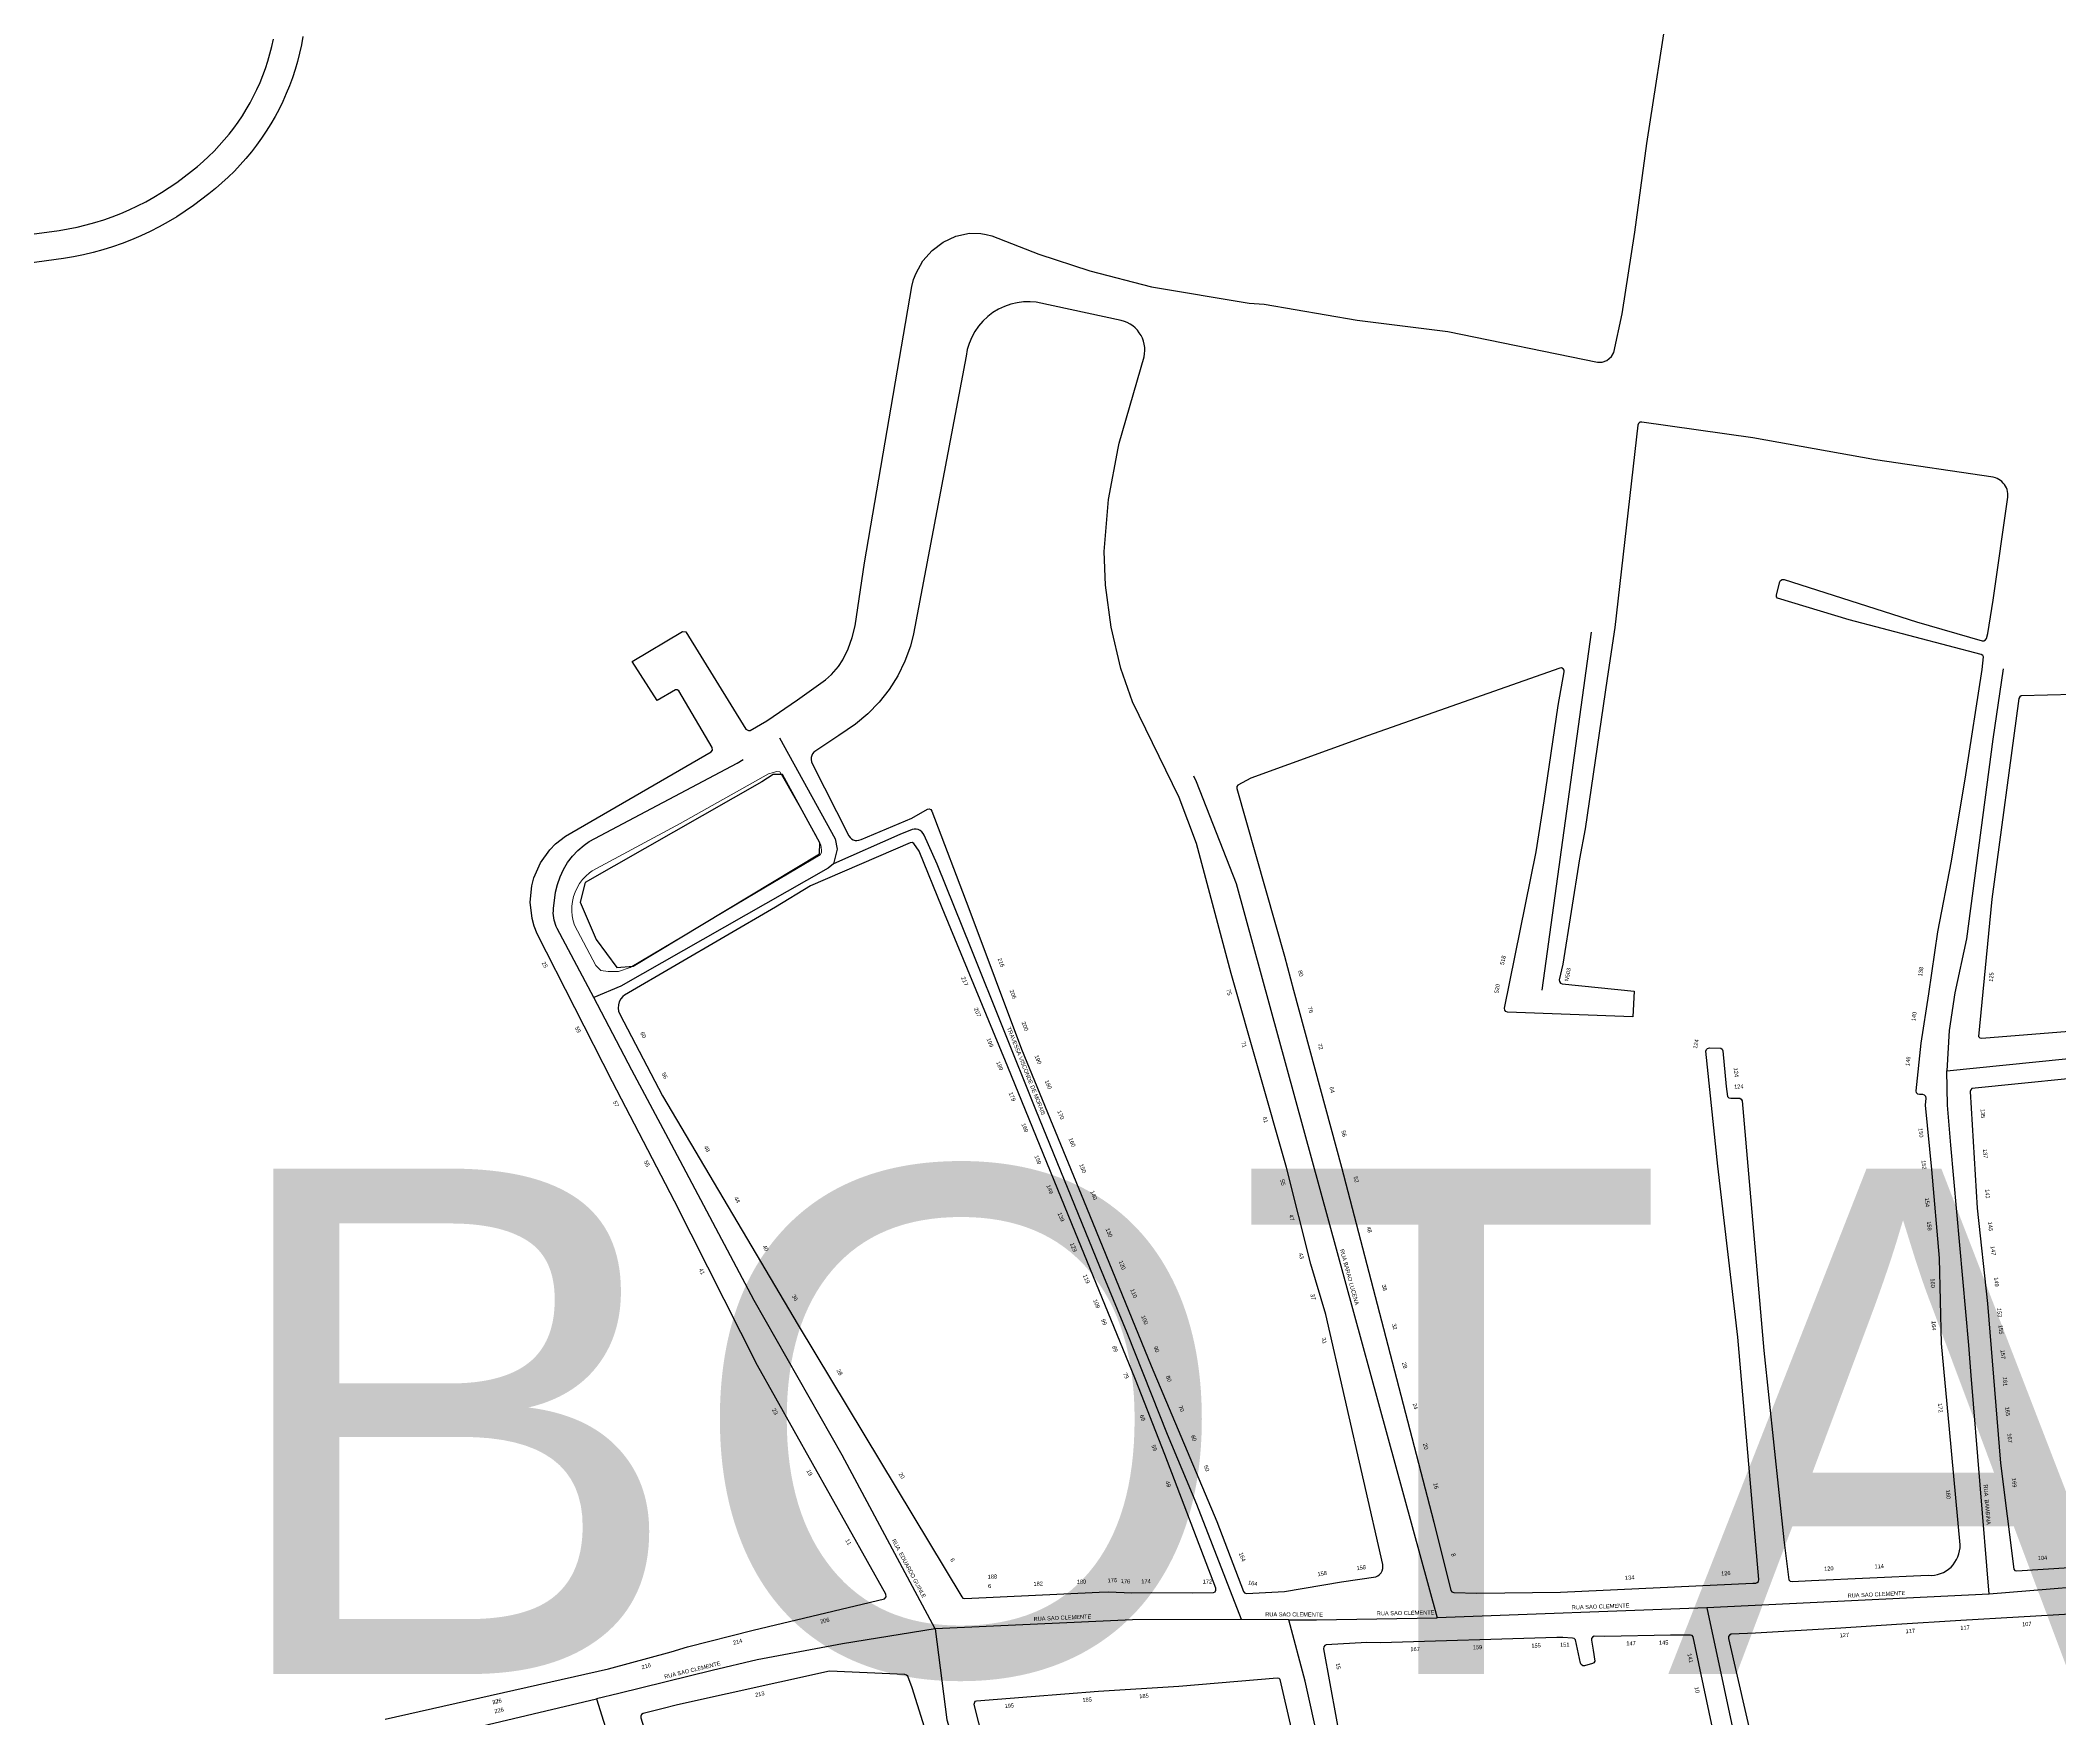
# Model space of a CAD drawing. Header units: millimetres. Extents: x 617751 to 636088, y 68402 to 77988.
# Drawn here: x 629053 to 629652, y 73713 to 74211 of the extents above; entities that cross this region are included whole.
import ezdxf

# ---------------------------------------------------------------- set-up
doc = ezdxf.new("R2010")
doc.units = ezdxf.units.MM
doc.header["$LTSCALE"] = 3
doc.header["$MEASUREMENT"] = 0
for name, color, linetype in [('ALINHAMENTO PREDIAL', 120, 'Continuous'), ('BAIRRO', 30, 'Continuous'), ('NOME LOGRADOURO', 252, 'Continuous'), ('NUMERAÇÃO', 7, 'Continuous'), ('OBRA DE ARTE', 190, 'Continuous')]:
    doc.layers.add(name, color=color, linetype=linetype)
doc.styles.get("Standard").update_dxf_attribs({"font": 'arial.ttf'})

msp = doc.modelspace()

# ---------------------------------------------------------------- linework, layer by layer
at = {"layer": 'ALINHAMENTO PREDIAL'}
for points in [[(629155.37, 73712.53), (629221.64, 73727.53), (629240.32, 73732.52), (629245.14, 73734.01), (629264.62, 73739.01), (629303.56, 73748.24), (629304.09, 73748.86), (629304, 73749.64), (629265.86, 73817.47), (629241.31, 73866.29), (629222.9, 73901.73), (629200.54, 73945.6), (629199.65, 73947.86), (629199.01, 73950.2), (629198.46, 73955.02), (629198.93, 73959.85), (629199.54, 73962.2), (629201.48, 73966.65), (629204.3, 73970.59), (629206, 73972.32), (629208.9, 73974.58), (629252.19, 73999.63), (629252.56, 74000.13), (629252.47, 74000.95), (629242.58, 74017.73), (629242.04, 74018.03), (629241.52, 74018), (629236.13, 74014.89), (629228.66, 74026.44), (629243.68, 74035.35), (629244.59, 74035.26), (629262.44, 74006.38), (629263.22, 74005.91), (629263.73, 74006), (629268.7, 74008.82), (629277.73, 74015.03), (629286.06, 74020.98), (629287.83, 74022.58), (629289.92, 74024.97), (629291.27, 74026.92), (629292.79, 74030.17), (629293.99, 74033.54), (629294.84, 74037.02), (629297.66, 74055.68), (629311.72, 74137.76), (629312.23, 74139.77), (629312.95, 74141.71), (629314.97, 74145.32), (629317.7, 74148.43), (629321.02, 74150.9), (629324.78, 74152.63), (629328.8, 74153.5), (629332.15, 74153.47), (629333.8, 74153.19), (629335.42, 74152.74), (629349.38, 74147.31), (629364.56, 74142.34), (629382.85, 74137.6), (629411.82, 74132.75), (629416.3, 74132.48), (629443.86, 74127.69), (629470.79, 74124.38), (629515.14, 74115.26), (629516.56, 74115.28), (629517.9, 74115.73), (629519.34, 74116.93), (629520.03, 74118.17), (629522.48, 74129.64), (629526.27, 74153.86), (629529.86, 74180.14), (629536.39, 74223.01)], [(629155.37, 73712.53), (629221.64, 73727.53), (629240.32, 73732.52), (629245.14, 73734.01), (629264.62, 73739.01), (629303.56, 73748.24), (629304.09, 73748.86), (629304, 73749.64), (629265.86, 73817.47), (629241.31, 73866.29), (629222.9, 73901.73), (629200.54, 73945.6), (629199.65, 73947.86), (629199.01, 73950.2), (629198.46, 73955.02), (629198.93, 73959.85), (629199.54, 73962.2), (629201.48, 73966.65), (629204.3, 73970.59), (629206, 73972.32), (629208.9, 73974.58), (629252.19, 73999.63), (629252.56, 74000.13), (629252.47, 74000.95), (629242.58, 74017.73), (629242.04, 74018.03), (629241.52, 74018), (629236.13, 74014.89), (629228.66, 74026.44), (629243.68, 74035.35), (629244.59, 74035.26), (629262.44, 74006.38), (629263.22, 74005.91), (629263.73, 74006), (629268.7, 74008.82), (629277.73, 74015.03), (629286.06, 74020.98), (629287.83, 74022.58), (629289.92, 74024.97), (629291.27, 74026.92), (629292.79, 74030.17), (629293.99, 74033.54), (629294.84, 74037.02), (629297.66, 74055.68), (629311.72, 74137.76), (629312.23, 74139.77), (629312.95, 74141.71), (629314.97, 74145.32), (629317.7, 74148.43), (629321.02, 74150.9), (629324.78, 74152.63), (629328.8, 74153.5), (629332.15, 74153.47), (629333.8, 74153.19), (629335.42, 74152.74), (629349.38, 74147.31), (629364.56, 74142.34), (629382.85, 74137.6), (629411.82, 74132.75), (629416.3, 74132.48), (629443.86, 74127.69), (629470.79, 74124.38), (629515.14, 74115.26), (629516.56, 74115.28), (629517.9, 74115.73), (629519.34, 74116.93), (629520.03, 74118.17), (629522.48, 74129.64), (629526.27, 74153.86), (629529.86, 74180.14), (629536.39, 74223.01)], [(629042.42, 74152.12), (629058.67, 74154.34), (629061.35, 74154.8), (629064.01, 74155.34), (629066.66, 74155.98), (629069.28, 74156.71), (629071.88, 74157.52), (629074.44, 74158.42), (629076.98, 74159.41), (629079.48, 74160.48), (629081.94, 74161.63), (629084.36, 74162.87), (629086.74, 74164.19), (629089.08, 74165.59), (629091.36, 74167.07), (629093.59, 74168.62), (629097.92, 74171.96), (629099.68, 74173.36), (629101.38, 74174.82), (629103.03, 74176.34), (629104.63, 74177.91), (629106.18, 74179.53), (629107.66, 74181.21), (629109.1, 74182.93), (629110.47, 74184.71), (629111.78, 74186.52), (629113.03, 74188.39), (629114.21, 74190.29), (629115.33, 74192.23), (629116.38, 74194.21), (629117.36, 74196.23), (629118.28, 74198.27), (629119.12, 74200.35), (629119.89, 74202.46), (629120.6, 74204.58), (629121.22, 74206.74), (629121.78, 74208.91), (629122.26, 74211.1)], [(629042.42, 74152.12), (629058.67, 74154.34), (629061.35, 74154.8), (629064.01, 74155.34), (629066.66, 74155.98), (629069.28, 74156.71), (629071.88, 74157.52), (629074.44, 74158.42), (629076.98, 74159.41), (629079.48, 74160.48), (629081.94, 74161.63), (629084.36, 74162.87), (629086.74, 74164.19), (629089.08, 74165.59), (629091.36, 74167.07), (629093.59, 74168.62), (629097.92, 74171.96), (629099.68, 74173.36), (629101.38, 74174.82), (629103.03, 74176.34), (629104.63, 74177.91), (629106.18, 74179.53), (629107.66, 74181.21), (629109.1, 74182.93), (629110.47, 74184.71), (629111.78, 74186.52), (629113.03, 74188.39), (629114.21, 74190.29), (629115.33, 74192.23), (629116.38, 74194.21), (629117.36, 74196.23), (629118.28, 74198.27), (629119.12, 74200.35), (629119.89, 74202.46), (629120.6, 74204.58), (629121.22, 74206.74), (629121.78, 74208.91), (629122.26, 74211.1)], [(629042.42, 74152.12), (629058.67, 74154.34), (629061.35, 74154.8), (629064.01, 74155.34), (629066.66, 74155.98), (629069.28, 74156.71), (629071.88, 74157.52), (629074.44, 74158.42), (629076.98, 74159.41), (629079.48, 74160.48), (629081.94, 74161.63), (629084.36, 74162.87), (629086.74, 74164.19), (629089.08, 74165.59), (629091.36, 74167.07), (629093.59, 74168.62), (629097.92, 74171.96), (629099.68, 74173.36), (629101.38, 74174.82), (629103.03, 74176.34), (629104.63, 74177.91), (629106.18, 74179.53), (629107.66, 74181.21), (629109.1, 74182.93), (629110.47, 74184.71), (629111.78, 74186.52), (629113.03, 74188.39), (629114.21, 74190.29), (629115.33, 74192.23), (629116.38, 74194.21), (629117.36, 74196.23), (629118.28, 74198.27), (629119.12, 74200.35), (629119.89, 74202.46), (629120.6, 74204.58), (629121.22, 74206.74), (629121.78, 74208.91), (629122.26, 74211.1)], [(629042.42, 74152.12), (629058.67, 74154.34), (629061.35, 74154.8), (629064.01, 74155.34), (629066.66, 74155.98), (629069.28, 74156.71), (629071.88, 74157.52), (629074.44, 74158.42), (629076.98, 74159.41), (629079.48, 74160.48), (629081.94, 74161.63), (629084.36, 74162.87), (629086.74, 74164.19), (629089.08, 74165.59), (629091.36, 74167.07), (629093.59, 74168.62), (629097.92, 74171.96), (629099.68, 74173.36), (629101.38, 74174.82), (629103.03, 74176.34), (629104.63, 74177.91), (629106.18, 74179.53), (629107.66, 74181.21), (629109.1, 74182.93), (629110.47, 74184.71), (629111.78, 74186.52), (629113.03, 74188.39), (629114.21, 74190.29), (629115.33, 74192.23), (629116.38, 74194.21), (629117.36, 74196.23), (629118.28, 74198.27), (629119.12, 74200.35), (629119.89, 74202.46), (629120.6, 74204.58), (629121.22, 74206.74), (629121.78, 74208.91), (629122.26, 74211.1)], [(629042.42, 74152.12), (629058.67, 74154.34), (629061.35, 74154.8), (629064.01, 74155.34), (629066.66, 74155.98), (629069.28, 74156.71), (629071.88, 74157.52), (629074.44, 74158.42), (629076.98, 74159.41), (629079.48, 74160.48), (629081.94, 74161.63), (629084.36, 74162.87), (629086.74, 74164.19), (629089.08, 74165.59), (629091.36, 74167.07), (629093.59, 74168.62), (629097.92, 74171.96), (629099.68, 74173.36), (629101.38, 74174.82), (629103.03, 74176.34), (629104.63, 74177.91), (629106.18, 74179.53), (629107.66, 74181.21), (629109.1, 74182.93), (629110.47, 74184.71), (629111.78, 74186.52), (629113.03, 74188.39), (629114.21, 74190.29), (629115.33, 74192.23), (629116.38, 74194.21), (629117.36, 74196.23), (629118.28, 74198.27), (629119.12, 74200.35), (629119.89, 74202.46), (629120.6, 74204.58), (629121.22, 74206.74), (629121.78, 74208.91), (629122.26, 74211.1)], [(629042.42, 74152.12), (629058.67, 74154.34), (629061.35, 74154.8), (629064.01, 74155.34), (629066.66, 74155.98), (629069.28, 74156.71), (629071.88, 74157.52), (629074.44, 74158.42), (629076.98, 74159.41), (629079.48, 74160.48), (629081.94, 74161.63), (629084.36, 74162.87), (629086.74, 74164.19), (629089.08, 74165.59), (629091.36, 74167.07), (629093.59, 74168.62), (629097.92, 74171.96), (629099.68, 74173.36), (629101.38, 74174.82), (629103.03, 74176.34), (629104.63, 74177.91), (629106.18, 74179.53), (629107.66, 74181.21), (629109.1, 74182.93), (629110.47, 74184.71), (629111.78, 74186.52), (629113.03, 74188.39), (629114.21, 74190.29), (629115.33, 74192.23), (629116.38, 74194.21), (629117.36, 74196.23), (629118.28, 74198.27), (629119.12, 74200.35), (629119.89, 74202.46), (629120.6, 74204.58), (629121.22, 74206.74), (629121.78, 74208.91), (629122.26, 74211.1)], [(629042.42, 74152.12), (629058.67, 74154.34), (629061.35, 74154.8), (629064.01, 74155.34), (629066.66, 74155.98), (629069.28, 74156.71), (629071.88, 74157.52), (629074.44, 74158.42), (629076.98, 74159.41), (629079.48, 74160.48), (629081.94, 74161.63), (629084.36, 74162.87), (629086.74, 74164.19), (629089.08, 74165.59), (629091.36, 74167.07), (629093.59, 74168.62), (629097.92, 74171.96), (629099.68, 74173.36), (629101.38, 74174.82), (629103.03, 74176.34), (629104.63, 74177.91), (629106.18, 74179.53), (629107.66, 74181.21), (629109.1, 74182.93), (629110.47, 74184.71), (629111.78, 74186.52), (629113.03, 74188.39), (629114.21, 74190.29), (629115.33, 74192.23), (629116.38, 74194.21), (629117.36, 74196.23), (629118.28, 74198.27), (629119.12, 74200.35), (629119.89, 74202.46), (629120.6, 74204.58), (629121.22, 74206.74), (629121.78, 74208.91), (629122.26, 74211.1)], [(629042.42, 74152.12), (629058.67, 74154.34), (629061.35, 74154.8), (629064.01, 74155.34), (629066.66, 74155.98), (629069.28, 74156.71), (629071.88, 74157.52), (629074.44, 74158.42), (629076.98, 74159.41), (629079.48, 74160.48), (629081.94, 74161.63), (629084.36, 74162.87), (629086.74, 74164.19), (629089.08, 74165.59), (629091.36, 74167.07), (629093.59, 74168.62), (629097.92, 74171.96), (629099.68, 74173.36), (629101.38, 74174.82), (629103.03, 74176.34), (629104.63, 74177.91), (629106.18, 74179.53), (629107.66, 74181.21), (629109.1, 74182.93), (629110.47, 74184.71), (629111.78, 74186.52), (629113.03, 74188.39), (629114.21, 74190.29), (629115.33, 74192.23), (629116.38, 74194.21), (629117.36, 74196.23), (629118.28, 74198.27), (629119.12, 74200.35), (629119.89, 74202.46), (629120.6, 74204.58), (629121.22, 74206.74), (629121.78, 74208.91), (629122.26, 74211.1)], [(629131.01, 74211.92), (629130.55, 74209.43), (629130.01, 74206.96), (629129.38, 74204.51), (629128.68, 74202.08), (629127.89, 74199.67), (629127.01, 74197.3), (629126.06, 74194.96), (629125.03, 74192.65), (629123.92, 74190.37), (629122.73, 74188.14), (629121.47, 74185.95), (629120.13, 74183.8), (629118.73, 74181.69), (629117.25, 74179.64), (629115.7, 74177.64), (629114.08, 74175.69), (629112.4, 74173.8), (629110.66, 74171.97), (629108.85, 74170.2), (629106.99, 74168.49), (629105.07, 74166.84), (629103.09, 74165.26), (629098.54, 74161.76), (629096.08, 74160.04), (629093.55, 74158.41), (629090.97, 74156.86), (629088.34, 74155.41), (629085.67, 74154.04), (629082.95, 74152.76), (629080.18, 74151.57), (629077.38, 74150.48), (629074.54, 74149.49), (629071.67, 74148.59), (629068.78, 74147.79), (629065.85, 74147.08), (629062.91, 74146.48), (629059.94, 74145.98), (629043.43, 74143.72)], [(629131.01, 74211.92), (629130.55, 74209.43), (629130.01, 74206.96), (629129.38, 74204.51), (629128.68, 74202.08), (629127.89, 74199.67), (629127.01, 74197.3), (629126.06, 74194.96), (629125.03, 74192.65), (629123.92, 74190.37), (629122.73, 74188.14), (629121.47, 74185.95), (629120.13, 74183.8), (629118.73, 74181.69), (629117.25, 74179.64), (629115.7, 74177.64), (629114.08, 74175.69), (629112.4, 74173.8), (629110.66, 74171.97), (629108.85, 74170.2), (629106.99, 74168.49), (629105.07, 74166.84), (629103.09, 74165.26), (629098.54, 74161.76), (629096.08, 74160.04), (629093.55, 74158.41), (629090.97, 74156.86), (629088.34, 74155.41), (629085.67, 74154.04), (629082.95, 74152.76), (629080.18, 74151.57), (629077.38, 74150.48), (629074.54, 74149.49), (629071.67, 74148.59), (629068.78, 74147.79), (629065.85, 74147.08), (629062.91, 74146.48), (629059.94, 74145.98), (629043.43, 74143.72)], [(629282.11, 73996.13), (629293.02, 73974.67), (629293.36, 73974.2), (629293.79, 73973.82), (629294.3, 73973.53), (629294.85, 73973.36), (629295.42, 73973.3), (629295.99, 73973.37), (629296.69, 73973.62), (629311.67, 73979.98), (629316.31, 73982.59), (629316.82, 73982.67), (629317.3, 73982.48), (629317.64, 73982.03), (629328.62, 73953.17), (629344.27, 73911.41), (629363.57, 73864.43), (629382.69, 73817.44), (629402.21, 73771.18), (629410.11, 73750.4), (629410.45, 73750.02), (629410.99, 73749.85), (629422.29, 73750.45), (629439.2, 73753.34), (629449.36, 73754.79), (629449.97, 73755.08), (629450.5, 73755.5), (629450.94, 73756.01), (629451.26, 73756.61), (629451.44, 73757.26), (629451.49, 73757.93), (629451.43, 73758.47), (629434.53, 73832.65), (629430.13, 73847.57), (629422.89, 73876.28), (629406.47, 73933.84), (629396.21, 73972.38), (629390.99, 73986.09), (629377.16, 74014.44), (629373.75, 74024.36), (629370.81, 74036.62), (629369.17, 74049.12), (629368.81, 74059.07), (629370.06, 74074.54), (629372.92, 74089.79), (629373.26, 74091.18), (629380.63, 74116.84), (629380.79, 74117.76), (629380.85, 74118.7), (629380.82, 74119.65), (629380.68, 74120.58), (629380.45, 74121.49), (629380.12, 74122.37), (629379.71, 74123.22), (629379.21, 74124.01), (629378.62, 74124.75), (629377.97, 74125.43), (629377.25, 74126.03), (629376.46, 74126.56), (629375.63, 74126.99), (629374.76, 74127.34), (629373.85, 74127.6), (629348.56, 74133.05), (629346.82, 74133.18), (629344.87, 74133.14), (629342.94, 74132.89), (629341.04, 74132.45), (629339.2, 74131.8), (629337.43, 74130.97), (629335.76, 74129.96), (629334.21, 74128.78), (629332.79, 74127.44), (629331.52, 74125.96), (629330.41, 74124.36), (629329.47, 74122.65), (629328.71, 74120.85), (629328.15, 74118.98), (629327.79, 74117.06), (629312.23, 74034.65), (629311.28, 74031.02), (629309.63, 74026.51), (629307.52, 74022.2), (629304.97, 74018.13), (629302, 74014.34), (629298.66, 74010.89), (629294.98, 74007.81), (629290.06, 74004.51), (629282.66, 73999.52), (629282.27, 73999.04), (629281.99, 73998.5), (629281.83, 73997.91), (629281.8, 73997.3), (629281.89, 73996.7), (629282.11, 73996.13)], [(629611.25, 73913.14), (629613.52, 73927.82), (629616.19, 73946.23), (629620.23, 73967.13), (629624.45, 73992.76), (629629.33, 74024.06), (629629.75, 74027.81), (629629.48, 74028.25), (629629.04, 74028.5), (629589.83, 74038.81), (629568.57, 74045.24), (629568.27, 74045.67), (629568.25, 74046.26), (629569.26, 74050.06), (629569.52, 74050.5), (629569.97, 74050.76), (629570.53, 74050.75), (629609.79, 74038.24), (629629.33, 74032.58), (629629.85, 74032.57), (629630.3, 74032.82), (629630.57, 74033.26), (629631, 74034.76), (629632.54, 74044.66), (629636.95, 74075.19), (629636.98, 74075.76), (629636.95, 74076.33), (629636.87, 74076.89), (629636.72, 74077.44), (629636.52, 74077.97), (629636.26, 74078.48), (629635.96, 74078.96), (629635.6, 74079.4), (629635.2, 74079.81), (629634.76, 74080.17), (629634.28, 74080.48), (629633.77, 74080.74), (629633.24, 74080.95), (629632.61, 74081.11), (629597.63, 74086.32), (629561.25, 74092.82), (629528.28, 74097.48), (629527.76, 74097.41), (629527.35, 74097.1), (629527.14, 74096.6), (629520.28, 74036.53), (629518.08, 74021.41), (629511.47, 73976.79), (629509.82, 73967.9), (629504.84, 73936.6), (629503.81, 73931.93), (629503.89, 73931.42), (629504.21, 73931.01), (629504.7, 73930.82), (629526.04, 73928.55), (629525.64, 73920.94), (629488.44, 73922.34), (629487.97, 73922.55), (629487.67, 73922.97), (629487.62, 73923.52), (629496.98, 73969.91), (629499.38, 73985.13), (629503.5, 74013.4), (629505.3, 74023.37), (629505.25, 74023.88), (629504.96, 74024.3), (629504.49, 74024.53), (629503.98, 74024.49), (629446.92, 74004.36), (629412.27, 73991.78), (629408.4, 73989.76), (629408.14, 73989.31), (629408.15, 73988.78), (629422.3, 73939), (629424.98, 73928.85), (629439.16, 73876.37), (629452.96, 73823.5), (629466.57, 73771.02), (629471.63, 73750.69), (629471.97, 73750.3), (629472.51, 73750.12), (629479.41, 73749.98), (629504.19, 73750.27), (629561.23, 73752.88), (629562.11, 73752.92), (629562.6, 73753.07), (629562.95, 73753.45), (629563.06, 73754), (629556.83, 73825.95), (629550.89, 73876.7), (629547.36, 73910.75), (629547.49, 73911.25), (629547.86, 73911.62), (629548.36, 73911.75), (629551.73, 73911.66), (629552.13, 73911.34), (629552.32, 73910.85), (629553.38, 73900.26), (629553.79, 73897.35), (629554.16, 73896.98), (629554.7, 73896.85), (629557.43, 73896.89), (629557.85, 73896.58), (629558.06, 73896.04), (629564.5, 73821.92), (629570.44, 73765.8), (629571.99, 73753.88), (629572.36, 73753.52), (629572.9, 73753.4), (629578.66, 73753.68), (629613.33, 73755.25), (629614.25, 73755.23), (629615.17, 73755.31), (629616.08, 73755.49), (629616.96, 73755.76), (629617.81, 73756.12), (629618.62, 73756.57), (629619.38, 73757.1), (629620.08, 73757.71), (629620.71, 73758.38), (629621.26, 73759.12), (629621.74, 73759.91), (629622.13, 73760.75), (629622.43, 73761.63), (629622.64, 73762.53), (629622.75, 73763.44), (629622.77, 73764.25), (629619.67, 73798.63), (629617.28, 73824.08), (629616.64, 73849.41), (629614.34, 73875.69), (629612.53, 73894.73), (629612.66, 73896.87), (629612.56, 73897.38), (629612.22, 73897.76), (629611.67, 73897.93), (629610.74, 73897.93), (629610.24, 73898.06), (629609.87, 73898.43), (629609.74, 73899), (629611.25, 73913.14)], [(629628.25, 73915.15), (629628.62, 73914.78), (629629.2, 73914.65), (629682.39, 73918.87), (629735.55, 73922.82), (629785.23, 73925.87), (629785.61, 73926.22), (629785.77, 73926.72), (629786.98, 73964.02), (629787.91, 74020.95), (629787.79, 74021.45), (629787.43, 74021.82), (629786.87, 74021.96), (629743.92, 74020.09), (629716.71, 74018.41), (629673.23, 74017.09), (629664.33, 74016.85), (629640.9, 74016.21), (629640.48, 74015.92), (629640.25, 74015.41), (629632.2, 73955.86), (629628.25, 73915.15)], [(629273.27, 73992.86), (629270.55, 73992.86), (629267.21, 73990.76), (629214.79, 73960.85), (629213.31, 73955.05), (629218, 73943.92), (629224.19, 73935.64), (629229.01, 73936.02), (629284.27, 73969.38), (629284.39, 73972.59), (629273.27, 73992.86)], [(629370.1, 73750.37), (629376.97, 73750.03), (629382.76, 73750.17), (629395.06, 73750.03), (629401.26, 73750.1), (629401.69, 73750.38), (629401.93, 73750.84), (629401.88, 73751.4), (629386.76, 73791.05), (629378.07, 73813.33), (629359.14, 73859.57), (629340.21, 73906.18), (629320.7, 73953.36), (629313.92, 73970.16), (629312.26, 73972.46), (629311.8, 73972.7), (629311.21, 73972.65), (629281.63, 73959.82), (629271.25, 73953.52), (629226.44, 73927.43), (629225.93, 73927.01), (629225.32, 73926.28), (629224.88, 73925.45), (629224.62, 73924.54), (629224.55, 73923.59), (629224.69, 73922.66), (629225.01, 73921.77), (629237.72, 73897.57), (629277.96, 73829.48), (629326.5, 73748.81), (629326.88, 73748.46), (629327.39, 73748.35), (629367.28, 73750.26), (629370.1, 73750.37)], [(629669.5, 73904.02), (629626.28, 73899.69), (629625.92, 73899.32), (629625.8, 73898.78)], [(629625.8, 73898.78), (629627.84, 73864.23), (629630.89, 73835.87), (629634.78, 73788.55), (629638.69, 73757.05), (629639.06, 73756.69), (629639.61, 73756.57), (629669.3, 73758.48)], [(629674.3, 73744.79), (629623, 73741.81), (629603.92, 73740.63), (629587.43, 73739.6), (629562.02, 73738.03), (629554.81, 73737.74), (629554.35, 73737.5), (629554.08, 73737.06), (629554.06, 73736.54), (629569.46, 73669.45)], [(629550.66, 73703.5), (629543.6, 73736.97), (629543.24, 73737.34), (629542.74, 73737.47), (629536.79, 73737.49), (629517.39, 73737.06), (629514.15, 73737.14), (629513.69, 73736.91), (629513.41, 73736.47), (629513.38, 73735.95), (629513.88, 73733.07), (629514.37, 73729.75), (629514.11, 73729.3), (629513.66, 73729.04), (629511.32, 73728.4), (629510.8, 73728.43), (629510.37, 73728.73), (629510.15, 73729.19), (629509.53, 73731.96), (629508.64, 73736.09), (629508.29, 73736.47), (629507.8, 73736.63), (629504.9, 73736.79), (629503.11, 73736.75), (629450.79, 73735.21), (629446.73, 73735.3), (629434.67, 73734.66), (629434.21, 73734.42), (629433.93, 73733.99), (629433.9, 73733.47), (629447.03, 73661.42)], [(629339.61, 73633.2), (629311.82, 73721.81), (629310.5, 73725.28), (629310.15, 73725.66), (629309.65, 73725.82), (629287.26, 73726.81), (629242.2, 73716.78), (629237.51, 73715.59), (629231.94, 73714.24), (629231.51, 73713.95), (629231.28, 73713.48), (629231.32, 73712.97), (629248.55, 73657.33)], [(629330.13, 73716.88), (629347.52, 73648.59), (629381.29, 73548.55), (629428.8, 73400.19), (629429.11, 73399.77), (629429.58, 73399.57), (629430.09, 73399.63), (629489.71, 73423.37), (629489.99, 73423.81), (629490, 73424.33), (629484.89, 73445.92), (629456.8, 73576.11), (629433.28, 73666.95), (629424.39, 73709.82), (629421.05, 73724.29), (629420.67, 73724.65), (629420.16, 73724.76), (629390.98, 73722.26), (629367.14, 73720.75), (629347.16, 73719.23), (629330.92, 73717.91), (629330.42, 73717.83), (629330.13, 73716.88)]]:
    msp.add_lwpolyline(points, dxfattribs=at)
at = {"layer": 'NOME LOGRADOURO'}
for points in [[(629513.25, 74035.1), (629498.68, 73928.88)], [(629635.6, 74024.24), (629632.47, 74003.35), (629624.7, 73944.11), (629621.17, 73928.11), (629619.57, 73916.94), (629618.84, 73904.97)], [(629272.42, 74003.78), (629288.92, 73973.77), (629289.52, 73970.76), (629288.49, 73966.38), (629286.87, 73965.1), (629225.33, 73930.07), (629217.38, 73926.67)], [(629217.38, 73926.67), (629206.47, 73947.16), (629206.17, 73947.77), (629205.92, 73948.4), (629205.71, 73949.05), (629205.54, 73949.71), (629205.42, 73950.38), (629205.34, 73951.06), (629205.31, 73951.74), (629205.32, 73952.42), (629205.39, 73953.1), (629206, 73957.97), (629206.54, 73960.29), (629207.32, 73962.55), (629208.33, 73964.71), (629209.56, 73966.75), (629211, 73968.65), (629212.63, 73970.39), (629214.44, 73971.95), (629215.96, 73973.04), (629259.89, 73996.28), (629261.61, 73997.32)], [(629395.25, 73992.47), (629396.03, 73990.78), (629407.93, 73960.59), (629467.6, 73742.64)], [(629409.57, 73742.12), (629396.25, 73776.23), (629387.6, 73796.99), (629375.56, 73827.21), (629367.52, 73846.81), (629348.52, 73893.37), (629329.32, 73941.25), (629319.21, 73966.25), (629315.35, 73974.94), (629315.08, 73975.42), (629314.67, 73975.9), (629314.17, 73976.28), (629313.61, 73976.55), (629313, 73976.69), (629312.37, 73976.71), (629311.75, 73976.6), (629308.17, 73975.13), (629288.49, 73966.38)], [(629318.62, 73739.39), (629291.01, 73790.9), (629264.93, 73836.84), (629239.49, 73884.73), (629228.58, 73905.12), (629217.38, 73926.67)], [(629618.84, 73904.97), (629654.09, 73908.53), (629693.39, 73911.75), (629732.67, 73915.33), (629771.79, 73917.65), (629791.49, 73919.56)], [(629631.37, 73749.64), (629626.03, 73814.52), (629625.36, 73823.57), (629620.02, 73882.85), (629619.01, 73894.76), (629618.84, 73904.97)], [(629718.23, 73756.79), (629631.37, 73749.64)], [(629547.57, 73745.55), (629467.6, 73742.64)], [(629631.37, 73749.64), (629547.57, 73745.55)], [(629547.57, 73745.55), (629568.48, 73648.01), (629576.92, 73612.75), (629581.05, 73592.31), (629580.68, 73585.74), (629584.05, 73572.24)], [(629318.62, 73739.39), (629291.15, 73734.88), (629265.83, 73730.12), (629252.47, 73726.96), (629224.79, 73720.19), (629218.16, 73718.61)], [(629409.57, 73742.12), (629377.18, 73742), (629318.62, 73739.39)], [(629318.62, 73739.39), (629322.08, 73712.35), (629344.69, 73638.44), (629358.93, 73595.21), (629373.33, 73551.97), (629387.88, 73508.73), (629404.01, 73463.05), (629416.83, 73423.94), (629425.59, 73397.22), (629427.08, 73392.64)], [(629423.58, 73742.05), (629409.57, 73742.12)], [(629423.58, 73742.05), (629431.77, 73742.01), (629467.6, 73742.64)], [(629497.45, 73422.81), (629485.35, 73469.3), (629466.09, 73553.76), (629428.41, 73723.82), (629423.58, 73742.05)], [(629087.28, 73686.53), (629087.96, 73686.72), (629130.95, 73698.37), (629139.17, 73700.24), (629156.69, 73704.23), (629174.2, 73708.21), (629178.44, 73709.18), (629218.16, 73718.61)], [(629218.16, 73718.61), (629229.64, 73681.97), (629248.52, 73626.08), (629267.02, 73569.63), (629286.1, 73513.37), (629305.18, 73457.88), (629327.29, 73386.53), (629336.14, 73360.25)]]:
    msp.add_lwpolyline(points, dxfattribs=at)
at = {"layer": 'OBRA DE ARTE', "lineweight": 20}
msp.add_lwpolyline([(629269.16, 73993.05), (629270.62, 73993.48), (629271.55, 73993.77), (629272.49, 73993.71), (629283, 73975.28), (629284.7, 73972), (629284.89, 73970.41), (629284.85, 73969.72), (629284.48, 73969.08), (629265.65, 73957.83), (629228.1, 73935.63), (629224.65, 73934.41), (629221.56, 73934.45), (629219.37, 73934.7), (629217.94, 73936.25), (629211.56, 73948.23), (629211.17, 73949.52), (629210.9, 73950.93), (629210.77, 73952.37), (629210.8, 73953.81), (629210.97, 73955.24), (629211.3, 73956.65), (629211.76, 73958), (629212.37, 73959.31), (629213.12, 73960.55), (629213.98, 73961.7), (629214.96, 73962.74), (629216.07, 73963.7), (629216.85, 73964.27), (629242.92, 73978.31), (629269.16, 73993.05)], dxfattribs=at)

# ---------------------------------------------------------------- texts
at = {"layer": 'BAIRRO'}
msp.add_text('BOTAFOGO', height=150, dxfattribs=at).set_placement((629105.06, 73725.95))
at = {"layer": 'NOME LOGRADOURO'}
for s, rotation, p in [('TRAVESSA VISCONDE DE MORAIS', 291.85091, (629339.85, 73917.68)), ('RUA BARAO LUCENA', 285.31116, (629438.73, 73851.87)), ('RUA  BAMBINA', 274.70517, (629629.7, 73782.16)), ('RUA  EDUARDO GUINLE', 298.19614, (629305.7, 73765.62)), ('RUA SAO CLEMENTE', 1.00736, (629449.67, 73743.32)), ('RUA SAO CLEMENTE', 2.08925, (629507.55, 73745.09)), ('RUA SAO CLEMENTE', 2.78918, (629589.42, 73748.59)), ('RUA SAO CLEMENTE', 2.54473, (629347.86, 73741.69)), ('RUA SAO CLEMENTE', 359.71366, (629416.58, 73743.08)), ('RUA SAO CLEMENTE', 13.74368, (629238.4, 73724.54))]:
    msp.add_text(s, height=1.2, rotation=rotation, dxfattribs=at).set_placement(p)
at = {"layer": 'NUMERAÇÃO'}
for s, rotation, p in [('25', 296.97544, (629201.84, 73937)), ('216', 290.49371, (629337.16, 73938.2)), ('518', 78.62299, (629487.4, 73936.29)), ('217', 292.43193, (629326.3, 73932.61)), ('80', 284.75266, (629426.3, 73934.62)), ('520', 78.62299, (629485.7, 73927.88)), ('N503', 78.72998, (629506.52, 73931.44)), ('138', 81.78946, (629611.49, 73932.95)), ('125', 84.23454, (629632.47, 73931.34)), ('206', 290.49371, (629340.69, 73928.78)), ('75', 285.87624, (629405, 73929.01)), ('207', 292.43193, (629330.09, 73923.45)), ('200', 290.49371, (629344.25, 73919.28)), ('76', 285.08218, (629429.21, 73923.76)), ('140', 81.24133, (629609.47, 73919.6)), ('59', 296.97544, (629211.65, 73917.75)), ('60', 297.67906, (629231.06, 73916.17)), ('199', 292.43193, (629333.83, 73914.41)), ('71', 285.87624, (629409.42, 73913.51)), ('72', 285.08218, (629432.13, 73912.94)), ('124', 78.72998, (629544.68, 73911.45)), ('189', 292.43193, (629336.69, 73907.51)), ('190', 292.29918, (629348.09, 73909.35)), ('146', 83.95685, (629607.76, 73906.36)), ('56', 297.67906, (629237.4, 73904.09)), ('180', 292.29918, (629351.13, 73901.95)), ('124', 275.67319, (629555.59, 73905.83)), ('124', 2.71556, (629555.73, 73899.65)), ('57', 297.41876, (629222.94, 73895.7)), ('179', 292.06943, (629340.42, 73898.37)), ('64', 285.08218, (629435.61, 73900.07)), ('169', 292.06943, (629344.17, 73889.13)), ('170', 292.29918, (629354.83, 73892.95)), ('61', 285.87624, (629415.79, 73891.17)), ('135', 273.33907, (629628.86, 73893.65)), ('160', 292.29918, (629358.18, 73884.8)), ('56', 285.08218, (629439.12, 73887.08)), ('150', 275.38754, (629610.42, 73887.91)), ('55', 297.41876, (629232.14, 73877.98)), ('48', 300.5522, (629249.93, 73882.31)), ('159', 292.06943, (629348.03, 73879.63)), ('150', 292.29918, (629361.35, 73877.07)), ('152', 275.38754, (629611.32, 73878.39)), ('137', 273.33907, (629629.56, 73881.75)), ('137', 273.33907, (629629.56, 73881.75)), ('149', 292.06943, (629351.59, 73870.86)), ('55', 284.11511, (629420.98, 73872.6)), ('52', 284.59058, (629442.77, 73873.45)), ('44', 300.5522, (629258.89, 73867.15)), ('140', 292.29918, (629364.61, 73869.13)), ('154', 274.95861, (629612.32, 73867.28)), ('141', 273.33907, (629630.27, 73869.79)), ('139', 292.06943, (629354.92, 73862.67)), ('47', 284.11511, (629423.62, 73862.17)), ('158', 274.95861, (629612.93, 73860.26)), ('145', 276.10006, (629631.05, 73860.13)), ('40', 300.5522, (629267.34, 73852.86)), ('129', 292.22912, (629358.59, 73853.66)), ('130', 292.10674, (629369.15, 73858.01)), ('48', 284.59058, (629446.65, 73858.57)), ('147', 276.10006, (629631.83, 73852.92)), ('120', 292.10674, (629373.07, 73848.38)), ('43', 284.11511, (629426.48, 73850.81)), ('41', 296.66425, (629248.44, 73845.99)), ('119', 292.22912, (629362.43, 73844.28)), ('38', 284.59058, (629451.15, 73841.35)), ('160', 271.40588, (629614.04, 73843.35)), ('149', 276.10006, (629632.83, 73843.62)), ('36', 300.5522, (629276.04, 73838.13)), ('109', 292.22912, (629365.45, 73836.9)), ('110', 292.10674, (629376.48, 73840)), ('37', 286.3938, (629429.92, 73838.58)), ('99', 292.22912, (629367.84, 73831.06)), ('100', 292.10674, (629379.69, 73832.11)), ('32', 284.59058, (629454.16, 73829.79)), ('164', 271.40588, (629614.36, 73830.71)), ('153', 274.66022, (629633.76, 73834.58)), ('155', 274.66022, (629634.18, 73829.49)), ('89', 292.22912, (629371.11, 73823.07)), ('90', 292.10674, (629383.41, 73822.98)), ('31', 282.79517, (629433.3, 73825.67)), ('28', 284.50033, (629457.15, 73818.31)), ('157', 274.66022, (629634.78, 73822.19)), ('28', 301.00171, (629289.28, 73816.01)), ('79', 292.22912, (629374.34, 73815.18)), ('80', 292.8406, (629387.04, 73814.2)), ('161', 274.66022, (629635.44, 73814.11)), ('23', 299.51463, (629270.12, 73804.37)), ('70', 292.8406, (629390.78, 73805.35)), ('24', 284.50033, (629460.29, 73806.19)), ('172', 275.33454, (629616.19, 73806.26)), ('165', 274.66022, (629636.17, 73805.24)), ('69', 291.27276, (629379.29, 73802.63)), ('59', 291.27276, (629382.76, 73793.73)), ('60', 292.8406, (629394.47, 73796.58)), ('20', 284.50033, (629463.39, 73794.25)), ('167', 274.66022, (629636.82, 73797.32)), ('50', 292.8406, (629398.25, 73787.64)), ('19', 299.19003, (629280.38, 73786.24)), ('20', 301.00171, (629307.72, 73785.34)), ('49', 290.83862, (629386.89, 73783)), ('16', 284.50033, (629466.43, 73782.53)), ('169', 276.8878, (629638.1, 73784.03)), ('180', 275.10932, (629618.54, 73780.61)), ('11', 299.19003, (629291.9, 73765.65)), ('6', 301.00171, (629323.03, 73759.91)), ('164', 290.77557, (629408.71, 73761.81)), ('158', 7.81599, (629443.75, 73756.74)), ('8', 283.87714, (629471.74, 73761.61)), ('120', 2.59416, (629582.45, 73756.6)), ('114', 2.59416, (629597.39, 73757.28)), ('104', 3.68268, (629645.88, 73759.73)), ('188', 2.74269, (629334.23, 73754.18)), ('6', 2.74269, (629334.36, 73751.43)), ('182', 2.74269, (629347.82, 73752.08)), ('180', 2.74269, (629360.67, 73752.69)), ('176', 2.36308, (629369.82, 73753.11)), ('176', 357.11534, (629373.67, 73752.95)), ('174', 1.38582, (629379.8, 73752.85)), ('172', 0.19465, (629398, 73752.79)), ('164', 349.68846, (629411.39, 73752.56)), ('158', 9.70328, (629432.2, 73754.93)), ('134', 2.62119, (629523.35, 73753.9)), ('126', 2.62119, (629551.87, 73755.2)), ('206', 13.31653, (629284.64, 73740.91)), ('117', 3.5534, (629606.64, 73738.04)), ('117', 3.44152, (629622.88, 73739.03)), ('107', 3.33402, (629641.2, 73740.11)), ('214', 14.96215, (629258.79, 73734.6)), ('167', 1.68683, (629459.66, 73732.72)), ('159', 1.68683, (629478.18, 73733.26)), ('155', 1.68683, (629495.56, 73733.77)), ('151', 1.28078, (629504.07, 73734.02)), ('147', 1.27044, (629523.73, 73734.45)), ('145', 1.27044, (629533.43, 73734.66)), ('127', 3.55572, (629587.06, 73736.82)), ('216', 14.96377, (629231.69, 73727.36)), ('15', 280.28417, (629437.5, 73729.08)), ('141', 281.87147, (629541.85, 73731.93)), ('213', 12.55539, (629265.33, 73719.11)), ('10', 281.87147, (629543.95, 73722.01)), ('37', 12.76443, (629187.36, 73716.95)), ('226', 12.76443, (629187.36, 73716.95)), ('226', 12.76443, (629187.97, 73714.27)), ('195', 4.64919, (629339.27, 73715.83)), ('185', 4.35266, (629362.36, 73717.62)), ('185', 3.62601, (629379.24, 73718.76))]:
    msp.add_text(s, height=1.2, rotation=rotation, dxfattribs=at).set_placement(p)

doc.saveas('drawing.dxf')
